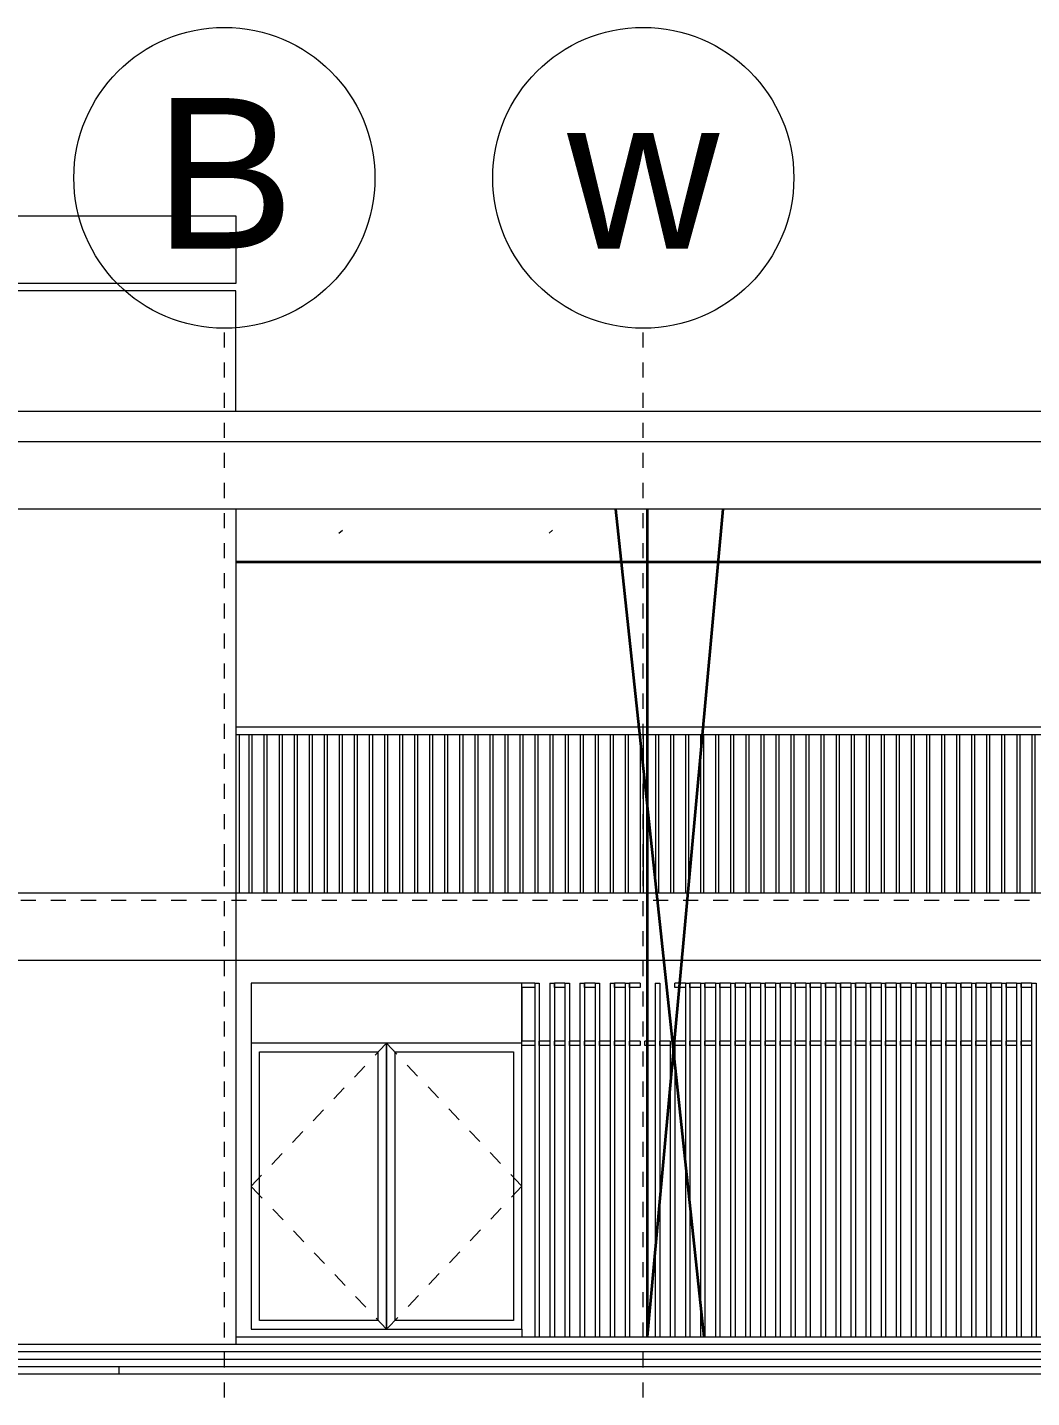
# Model space of a CAD drawing. Header units: metres. Extents: x 40 to 358, y -13 to 19.
# Drawn here: x 124.85 to 131.52, y -2.35 to 6.75 of the extents above; entities that cross this region are included whole.
import ezdxf

# ---------------------------------------------------------------- set-up
doc = ezdxf.new("R2010")
doc.units = ezdxf.units.M
for name, pattern in [('Dash', [0.012, 0.006, -0.006]), ('Eje', [0.015, 0.003, -0.003, 0.006, -0.003]), ('LíneaDeRejilla', [0.021, 0.012, -0.003, 0.003, -0.003])]:
    doc.linetypes.add(name, pattern=pattern)
for name, color, linetype, lineweight in [('A-BRND', 11, 'Continuous', 5), ('A-FLOR', 192, 'Continuous', 18), ('A-MURO', 113, 'Continuous', 9), ('A-PISO', 51, 'Continuous', 9), ('A-PUER', 31, 'Continuous', 5), ('A-PUER-MARC', 31, 'Continuous', 5), ('A-TEXT-NIVL', 51, 'Continuous', 5), ('A-VENT-CORT', 52, 'Continuous', 5), ('A-VENT-CORT-MARC', 51, 'Continuous', 5), ('S-COLS-SIMB', 171, 'Continuous', 35), ('S-REJI', 1, 'Continuous', 5), ('S-REJI-IDEN', 1, 'Continuous', 5), ('S-VIGA', 12, 'Continuous', 5)]:
    doc.layers.add(name, color=color, linetype=linetype, lineweight=lineweight)
doc.styles.add('Arial_1', font='arial.ttf', dxfattribs={"height": 1})

# ---------------------------------------------------------------- blocks, each defined once
blk = doc.blocks.new('Railing - 20-1440445-Fachada Norte- Acceso Principal')
at = {"layer": 'A-BRND'}
for p, q in [((72.0069, 1), (72.0069, 2.05)), ((72.0269, 1), (72.0269, 2.05))]:
    blk.add_line(p, q, dxfattribs=at)
blk = doc.blocks.new('Railing - 25-1014248-Fachada Norte- Acceso Principal')
at = {"layer": 'A-BRND'}
for p, q in [((72.0913, 1), (72.0913, 2.05)), ((72.1163, 1), (72.1163, 2.05))]:
    blk.add_line(p, q, dxfattribs=at)
blk = doc.blocks.new('Railing - 25-V774-Fachada Norte- Acceso Principal')
at = {"layer": 'A-BRND'}
blk.add_line((55.9419, 1), (55.9419, 2.05), dxfattribs=at)
blk = doc.blocks.new('Railing - Railing-1329717-Fachada Norte- Acceso Principal')
for name, p in [('Railing - 25-V774-Fachada Norte- Acceso Principal', (0, 0)), ('Railing - 20-1440445-Fachada Norte- Acceso Principal', (-16, 0)), ('Railing - 20-1440445-Fachada Norte- Acceso Principal', (-15.9, 0)), ('Railing - 20-1440445-Fachada Norte- Acceso Principal', (-15.8, 0)), ('Railing - 20-1440445-Fachada Norte- Acceso Principal', (-15.7, 0)), ('Railing - 20-1440445-Fachada Norte- Acceso Principal', (-15.6, 0)), ('Railing - 20-1440445-Fachada Norte- Acceso Principal', (-15.5, 0)), ('Railing - 20-1440445-Fachada Norte- Acceso Principal', (-15.4, 0)), ('Railing - 20-1440445-Fachada Norte- Acceso Principal', (-15.3, 0)), ('Railing - 20-1440445-Fachada Norte- Acceso Principal', (-15.2, 0)), ('Railing - 20-1440445-Fachada Norte- Acceso Principal', (-15.1, 0)), ('Railing - 20-1440445-Fachada Norte- Acceso Principal', (-15, 0)), ('Railing - 20-1440445-Fachada Norte- Acceso Principal', (-14.9, 0)), ('Railing - 20-1440445-Fachada Norte- Acceso Principal', (-14.8, 0)), ('Railing - 20-1440445-Fachada Norte- Acceso Principal', (-14.7, 0)), ('Railing - 20-1440445-Fachada Norte- Acceso Principal', (-14.6, 0)), ('Railing - 20-1440445-Fachada Norte- Acceso Principal', (-14.5, 0)), ('Railing - 20-1440445-Fachada Norte- Acceso Principal', (-14.4, 0)), ('Railing - 20-1440445-Fachada Norte- Acceso Principal', (-14.3, 0)), ('Railing - 20-1440445-Fachada Norte- Acceso Principal', (-14.2, 0)), ('Railing - 20-1440445-Fachada Norte- Acceso Principal', (-14.1, 0)), ('Railing - 20-1440445-Fachada Norte- Acceso Principal', (-14, 0)), ('Railing - 20-1440445-Fachada Norte- Acceso Principal', (-13.9, 0)), ('Railing - 20-1440445-Fachada Norte- Acceso Principal', (-13.8, 0)), ('Railing - 20-1440445-Fachada Norte- Acceso Principal', (-13.7, 0)), ('Railing - 20-1440445-Fachada Norte- Acceso Principal', (-13.6, 0)), ('Railing - 20-1440445-Fachada Norte- Acceso Principal', (-13.5, 0)), ('Railing - 20-1440445-Fachada Norte- Acceso Principal', (-13.4, 0)), ('Railing - 20-1440445-Fachada Norte- Acceso Principal', (-13.3, 0)), ('Railing - 20-1440445-Fachada Norte- Acceso Principal', (-13.2, 0)), ('Railing - 20-1440445-Fachada Norte- Acceso Principal', (-13.1, 0)), ('Railing - 20-1440445-Fachada Norte- Acceso Principal', (-13, 0)), ('Railing - 20-1440445-Fachada Norte- Acceso Principal', (-12.9, 0)), ('Railing - 20-1440445-Fachada Norte- Acceso Principal', (-12.8, 0)), ('Railing - 20-1440445-Fachada Norte- Acceso Principal', (-12.7, 0)), ('Railing - 20-1440445-Fachada Norte- Acceso Principal', (-12.6, 0)), ('Railing - 20-1440445-Fachada Norte- Acceso Principal', (-12.5, 0)), ('Railing - 20-1440445-Fachada Norte- Acceso Principal', (-12.4, 0)), ('Railing - 20-1440445-Fachada Norte- Acceso Principal', (-12.3, 0)), ('Railing - 20-1440445-Fachada Norte- Acceso Principal', (-12.2, 0)), ('Railing - 20-1440445-Fachada Norte- Acceso Principal', (-12.1, 0)), ('Railing - 20-1440445-Fachada Norte- Acceso Principal', (-12, 0)), ('Railing - 20-1440445-Fachada Norte- Acceso Principal', (-11.9, 0)), ('Railing - 20-1440445-Fachada Norte- Acceso Principal', (-11.8, 0)), ('Railing - 20-1440445-Fachada Norte- Acceso Principal', (-11.7, 0)), ('Railing - 20-1440445-Fachada Norte- Acceso Principal', (-11.6, 0)), ('Railing - 20-1440445-Fachada Norte- Acceso Principal', (-11.5, 0)), ('Railing - 20-1440445-Fachada Norte- Acceso Principal', (-11.4, 0)), ('Railing - 20-1440445-Fachada Norte- Acceso Principal', (-11.3, 0)), ('Railing - 20-1440445-Fachada Norte- Acceso Principal', (-11.2, 0)), ('Railing - 20-1440445-Fachada Norte- Acceso Principal', (-11.1, 0)), ('Railing - 20-1440445-Fachada Norte- Acceso Principal', (-11, 0)), ('Railing - 20-1440445-Fachada Norte- Acceso Principal', (-10.9, 0)), ('Railing - 20-1440445-Fachada Norte- Acceso Principal', (-10.8, 0)), ('Railing - 20-1440445-Fachada Norte- Acceso Principal', (-10.7, 0)), ('Railing - 20-1440445-Fachada Norte- Acceso Principal', (-10.6, 0)), ('Railing - 20-1440445-Fachada Norte- Acceso Principal', (-10.5, 0)), ('Railing - 20-1440445-Fachada Norte- Acceso Principal', (-10.4, 0)), ('Railing - 20-1440445-Fachada Norte- Acceso Principal', (-10.3, 0)), ('Railing - 20-1440445-Fachada Norte- Acceso Principal', (-10.2, 0)), ('Railing - 20-1440445-Fachada Norte- Acceso Principal', (-10.1, 0)), ('Railing - 20-1440445-Fachada Norte- Acceso Principal', (-10, 0)), ('Railing - 20-1440445-Fachada Norte- Acceso Principal', (-9.9, 0)), ('Railing - 20-1440445-Fachada Norte- Acceso Principal', (-9.8, 0)), ('Railing - 20-1440445-Fachada Norte- Acceso Principal', (-9.7, 0)), ('Railing - 20-1440445-Fachada Norte- Acceso Principal', (-9.6, 0)), ('Railing - 20-1440445-Fachada Norte- Acceso Principal', (-9.5, 0)), ('Railing - 20-1440445-Fachada Norte- Acceso Principal', (-9.4, 0)), ('Railing - 20-1440445-Fachada Norte- Acceso Principal', (-9.3, 0)), ('Railing - 20-1440445-Fachada Norte- Acceso Principal', (-9.2, 0)), ('Railing - 20-1440445-Fachada Norte- Acceso Principal', (-9.1, 0)), ('Railing - 20-1440445-Fachada Norte- Acceso Principal', (-9, 0)), ('Railing - 20-1440445-Fachada Norte- Acceso Principal', (-8.9, 0)), ('Railing - 20-1440445-Fachada Norte- Acceso Principal', (-8.8, 0)), ('Railing - 20-1440445-Fachada Norte- Acceso Principal', (-8.7, 0)), ('Railing - 20-1440445-Fachada Norte- Acceso Principal', (-8.6, 0)), ('Railing - 20-1440445-Fachada Norte- Acceso Principal', (-8.5, 0)), ('Railing - 20-1440445-Fachada Norte- Acceso Principal', (-8.4, 0)), ('Railing - 20-1440445-Fachada Norte- Acceso Principal', (-8.3, 0)), ('Railing - 20-1440445-Fachada Norte- Acceso Principal', (-8.2, 0)), ('Railing - 20-1440445-Fachada Norte- Acceso Principal', (-8.1, 0)), ('Railing - 20-1440445-Fachada Norte- Acceso Principal', (-8, 0)), ('Railing - 20-1440445-Fachada Norte- Acceso Principal', (-7.9, 0)), ('Railing - 20-1440445-Fachada Norte- Acceso Principal', (-7.8, 0)), ('Railing - 20-1440445-Fachada Norte- Acceso Principal', (-7.7, 0)), ('Railing - 20-1440445-Fachada Norte- Acceso Principal', (-7.6, 0)), ('Railing - 20-1440445-Fachada Norte- Acceso Principal', (-7.5, 0)), ('Railing - 20-1440445-Fachada Norte- Acceso Principal', (-7.4, 0)), ('Railing - 20-1440445-Fachada Norte- Acceso Principal', (-7.3, 0)), ('Railing - 20-1440445-Fachada Norte- Acceso Principal', (-7.2, 0)), ('Railing - 20-1440445-Fachada Norte- Acceso Principal', (-7.1, 0)), ('Railing - 20-1440445-Fachada Norte- Acceso Principal', (-7, 0)), ('Railing - 20-1440445-Fachada Norte- Acceso Principal', (-6.9, 0)), ('Railing - 20-1440445-Fachada Norte- Acceso Principal', (-6.8, 0)), ('Railing - 20-1440445-Fachada Norte- Acceso Principal', (-6.7, 0)), ('Railing - 20-1440445-Fachada Norte- Acceso Principal', (-6.6, 0)), ('Railing - 20-1440445-Fachada Norte- Acceso Principal', (-6.5, 0)), ('Railing - 20-1440445-Fachada Norte- Acceso Principal', (-6.4, 0)), ('Railing - 20-1440445-Fachada Norte- Acceso Principal', (-6.3, 0)), ('Railing - 20-1440445-Fachada Norte- Acceso Principal', (-6.2, 0)), ('Railing - 20-1440445-Fachada Norte- Acceso Principal', (-6.1, 0)), ('Railing - 20-1440445-Fachada Norte- Acceso Principal', (-6, 0)), ('Railing - 20-1440445-Fachada Norte- Acceso Principal', (-5.9, 0)), ('Railing - 20-1440445-Fachada Norte- Acceso Principal', (-5.8, 0)), ('Railing - 20-1440445-Fachada Norte- Acceso Principal', (-5.7, 0)), ('Railing - 20-1440445-Fachada Norte- Acceso Principal', (-5.6, 0)), ('Railing - 20-1440445-Fachada Norte- Acceso Principal', (-5.5, 0)), ('Railing - 20-1440445-Fachada Norte- Acceso Principal', (-5.4, 0)), ('Railing - 20-1440445-Fachada Norte- Acceso Principal', (-5.3, 0)), ('Railing - 20-1440445-Fachada Norte- Acceso Principal', (-5.2, 0)), ('Railing - 20-1440445-Fachada Norte- Acceso Principal', (-5.1, 0)), ('Railing - 20-1440445-Fachada Norte- Acceso Principal', (-5, 0)), ('Railing - 20-1440445-Fachada Norte- Acceso Principal', (-4.9, 0)), ('Railing - 20-1440445-Fachada Norte- Acceso Principal', (-4.8, 0)), ('Railing - 20-1440445-Fachada Norte- Acceso Principal', (-4.7, 0)), ('Railing - 20-1440445-Fachada Norte- Acceso Principal', (-4.6, 0)), ('Railing - 20-1440445-Fachada Norte- Acceso Principal', (-4.5, 0)), ('Railing - 20-1440445-Fachada Norte- Acceso Principal', (-4.4, 0)), ('Railing - 20-1440445-Fachada Norte- Acceso Principal', (-4.3, 0)), ('Railing - 20-1440445-Fachada Norte- Acceso Principal', (-4.2, 0)), ('Railing - 20-1440445-Fachada Norte- Acceso Principal', (-4.1, 0)), ('Railing - 20-1440445-Fachada Norte- Acceso Principal', (-4, 0)), ('Railing - 20-1440445-Fachada Norte- Acceso Principal', (-3.9, 0)), ('Railing - 20-1440445-Fachada Norte- Acceso Principal', (-3.8, 0)), ('Railing - 20-1440445-Fachada Norte- Acceso Principal', (-3.7, 0)), ('Railing - 20-1440445-Fachada Norte- Acceso Principal', (-3.6, 0)), ('Railing - 20-1440445-Fachada Norte- Acceso Principal', (-3.5, 0)), ('Railing - 20-1440445-Fachada Norte- Acceso Principal', (-3.4, 0)), ('Railing - 20-1440445-Fachada Norte- Acceso Principal', (-3.3, 0)), ('Railing - 20-1440445-Fachada Norte- Acceso Principal', (-3.2, 0)), ('Railing - 20-1440445-Fachada Norte- Acceso Principal', (-3.1, 0)), ('Railing - 20-1440445-Fachada Norte- Acceso Principal', (-3, 0)), ('Railing - 20-1440445-Fachada Norte- Acceso Principal', (-2.9, 0)), ('Railing - 20-1440445-Fachada Norte- Acceso Principal', (-2.8, 0)), ('Railing - 20-1440445-Fachada Norte- Acceso Principal', (-2.7, 0)), ('Railing - 20-1440445-Fachada Norte- Acceso Principal', (-2.6, 0)), ('Railing - 20-1440445-Fachada Norte- Acceso Principal', (-2.5, 0)), ('Railing - 20-1440445-Fachada Norte- Acceso Principal', (-2.4, 0)), ('Railing - 20-1440445-Fachada Norte- Acceso Principal', (-2.3, 0)), ('Railing - 20-1440445-Fachada Norte- Acceso Principal', (-2.2, 0)), ('Railing - 20-1440445-Fachada Norte- Acceso Principal', (-2.1, 0)), ('Railing - 20-1440445-Fachada Norte- Acceso Principal', (-2, 0)), ('Railing - 20-1440445-Fachada Norte- Acceso Principal', (-1.9, 0)), ('Railing - 20-1440445-Fachada Norte- Acceso Principal', (-1.8, 0)), ('Railing - 20-1440445-Fachada Norte- Acceso Principal', (-1.7, 0)), ('Railing - 20-1440445-Fachada Norte- Acceso Principal', (-1.6, 0)), ('Railing - 20-1440445-Fachada Norte- Acceso Principal', (-1.5, 0)), ('Railing - 20-1440445-Fachada Norte- Acceso Principal', (-1.4, 0)), ('Railing - 20-1440445-Fachada Norte- Acceso Principal', (-1.3, 0)), ('Railing - 20-1440445-Fachada Norte- Acceso Principal', (-1.2, 0)), ('Railing - 20-1440445-Fachada Norte- Acceso Principal', (-1.1, 0)), ('Railing - 20-1440445-Fachada Norte- Acceso Principal', (-1, 0)), ('Railing - 20-1440445-Fachada Norte- Acceso Principal', (-0.9, 0)), ('Railing - 20-1440445-Fachada Norte- Acceso Principal', (-0.8, 0)), ('Railing - 20-1440445-Fachada Norte- Acceso Principal', (-0.7, 0)), ('Railing - 20-1440445-Fachada Norte- Acceso Principal', (-0.6, 0)), ('Railing - 20-1440445-Fachada Norte- Acceso Principal', (-0.5, 0)), ('Railing - 20-1440445-Fachada Norte- Acceso Principal', (-0.4, 0)), ('Railing - 20-1440445-Fachada Norte- Acceso Principal', (-0.3, 0)), ('Railing - 20-1440445-Fachada Norte- Acceso Principal', (-0.2, 0)), ('Railing - 20-1440445-Fachada Norte- Acceso Principal', (-0.1, 0)), ('Railing - 20-1440445-Fachada Norte- Acceso Principal', (0, 0)), ('Railing - 25-1014248-Fachada Norte- Acceso Principal', (0, 0))]:
    blk.add_blockref(name, p)
blk = doc.blocks.new('Top Rail Type - Top Rail_Internal_-1329734-Fachada Norte- Acceso Principal')
at = {"layer": 'A-BRND'}
for p, q in [((72.1163, 2.1), (55.9169, 2.1)), ((72.1163, 2.1), (72.1163, 2.05)), ((72.1163, 2.05), (55.9169, 2.05))]:
    blk.add_line(p, q, dxfattribs=at)
blk = doc.blocks.new('Panel de sistema - Vidrio-10-1504271-Fachada Norte- Acceso Principal')
at = {"layer": 'A-VENT-CORT'}
blk.add_line((57.8187, -1.9), (57.8187, -1.95), dxfattribs=at)
blk = doc.blocks.new('Panel de sistema - Vidrio-10-1504272-Fachada Norte- Acceso Principal')
at = {"layer": 'A-VENT-CORT'}
blk.add_line((57.8187, 0.37), (57.8187, 0.015), dxfattribs=at)
blk = doc.blocks.new('Montante rectangular - 30x30-1504269-Fachada Norte- Acceso Principal')
at = {"layer": 'A-VENT-CORT-MARC'}
for p, q in [((57.8187, 0), (57.8187, 0.015)), ((57.9037, 0.015), (57.8187, 0.015)), ((57.9037, 0.015), (57.9037, -0.015)), ((57.9037, -0.015), (57.8187, -0.015))]:
    blk.add_line(p, q, dxfattribs=at)
blk = doc.blocks.new('Montante rectangular - 30x30-1439888-Fachada Norte- Acceso Principal')
at = {"layer": 'A-VENT-CORT-MARC'}
for p, q in [((57.9337, -0.015), (57.9337, 0.015)), ((58.0037, 0.015), (57.9337, 0.015)), ((58.0037, 0.015), (58.0037, -0.015)), ((58.0037, -0.015), (57.9337, -0.015))]:
    blk.add_line(p, q, dxfattribs=at)
blk = doc.blocks.new('Montante rectangular - 30x30-1440428-Fachada Norte- Acceso Principal')
at = {"layer": 'A-VENT-CORT-MARC'}
for p, q in [((57.9037, 0.4), (57.9337, 0.4)), ((57.9037, 0.4), (57.9037, 0)), ((57.9337, 0.4), (57.9337, 0))]:
    blk.add_line(p, q, dxfattribs=at)
blk = doc.blocks.new('Montante rectangular - 30x30-1439872-Fachada Norte- Acceso Principal')
at = {"layer": 'A-VENT-CORT-MARC'}
for p, q in [((57.9037, 0), (57.9037, -1.95)), ((57.9337, 0), (57.9337, -1.95))]:
    blk.add_line(p, q, dxfattribs=at)
blk = doc.blocks.new('Montante rectangular - 30x30-1440109-Fachada Norte- Acceso Principal')
at = {"layer": 'A-VENT-CORT-MARC'}
for p, q in [((58.0337, 0.37), (58.0337, 0.4)), ((58.1037, 0.4), (58.0337, 0.4)), ((58.1037, 0.37), (58.0337, 0.37)), ((58.1037, 0.4), (58.1037, 0.37))]:
    blk.add_line(p, q, dxfattribs=at)
blk = doc.blocks.new('Montante rectangular - 30x30-1504270-Fachada Norte- Acceso Principal')
at = {"layer": 'A-VENT-CORT-MARC'}
for p, q in [((57.8187, 0.37), (57.8187, 0.4)), ((57.9037, 0.4), (57.8187, 0.4)), ((57.9037, 0.37), (57.8187, 0.37)), ((57.9037, 0.4), (57.9037, 0.37))]:
    blk.add_line(p, q, dxfattribs=at)
blk = doc.blocks.new('M_Door-Curtain-Wall-Double-Storefront - M_Door-Curtain-Wall-Double-Storefront-1504195-Fachada Norte- Acceso Principal')
at = {"layer": 'A-PUER', "linetype": 'Dash'}
for p, q in [((56.0187, -0.95), (56.9195, 0)), ((56.9195, 0), (57.8187, -0.95)), ((56.9195, -1.9), (56.0187, -0.95)), ((57.8187, -0.95), (56.9195, -1.9))]:
    blk.add_line(p, q, dxfattribs=at)
at = {"layer": 'A-PUER-MARC'}
for p, q in [((56.9179, 0), (56.0187, 0)), ((56.0187, 0), (56.0187, -1.9)), ((56.9179, -1.9), (56.9179, 0)), ((56.9195, 0), (56.9195, -1.9)), ((57.8187, 0), (56.9195, 0)), ((57.8187, -1.9), (57.8187, 0)), ((56.0758, -0.0571), (56.8607, -0.0571)), ((56.0758, -1.8429), (56.0758, -0.0571)), ((56.8607, -0.0571), (56.8607, -1.8429)), ((56.9766, -0.0571), (57.7615, -0.0571)), ((56.9766, -1.8429), (56.9766, -0.0571)), ((57.7615, -0.0571), (57.7615, -1.8429)), ((56.0187, -1.9), (56.9179, -1.9)), ((56.8607, -1.8429), (56.0758, -1.8429)), ((56.9195, -1.9), (57.8187, -1.9)), ((57.7615, -1.8429), (56.9766, -1.8429))]:
    blk.add_line(p, q, dxfattribs=at)
blk = doc.blocks.new('Panel de sistema - Vidrio-10-1504194-Fachada Norte- Acceso Principal')
at = {"layer": 'A-VENT-CORT'}
for p, q in [((57.8187, 0.4), (56.0187, 0.4)), ((56.0187, 0.4), (56.0187, 0)), ((57.8187, 0.015), (57.8187, 0.37))]:
    blk.add_line(p, q, dxfattribs=at)
blk = doc.blocks.new('Grid - 4mm-563819-Fachada Norte- Acceso Principal')
at = {"layer": 'S-REJI-IDEN'}
blk.add_circle((48.3419, 5.7517), 1, dxfattribs=at)

msp = doc.modelspace()

# ---------------------------------------------------------------- linework, layer by layer
at = {"layer": 'A-FLOR'}
for p, q in [((163.3188, -2.05), (122.2193, -2.05)), ((122.2193, -2.1), (163.3188, -2.1))]:
    msp.add_line(p, q, dxfattribs=at)
at = {"layer": 'A-MURO'}
for p, q in [((126.233, 5), (118.583, 5)), ((126.233, 4.2), (126.233, 5)), ((153.5466, 4.2), (122.208, 4.2)), ((126.233, 3.55), (126.233, 1)), ((126.233, 0.55), (126.233, -2))]:
    msp.add_line(p, q, dxfattribs=at)
at = {"layer": 'A-PISO'}
for p, q in [((117.783, 5.5), (126.233, 5.5)), ((126.233, 5.5), (126.233, 5.05)), ((126.233, 5.05), (118.583, 5.05)), ((118.583, 4), (157.5985, 4)), ((157.7705, 3.55), (118.583, 3.55)), ((117.783, 1), (157.7705, 1)), ((126.233, 1), (126.233, 0.55)), ((157.7705, 0.55), (117.783, 0.55)), ((122.2195, -2), (163.3188, -2)), ((126.233, -1.95), (144.3158, -1.95)), ((163.3188, -2.15), (122.2195, -2.15)), ((125.4579, -2.15), (125.4579, -2.2)), ((163.3188, -2.2), (121.2309, -2.2))]:
    msp.add_line(p, q, dxfattribs=at)
at = {"layer": 'A-TEXT-NIVL', "linetype": 'Eje'}
for p, q in [((115.3242, 4), (161.5562, 4)), ((114.757, 1), (161.5562, 1)), ((153.5053, 0.95), (114.757, 0.95)), ((114.757, -2), (161.5562, -2)), ((153.5053, -2.05), (114.757, -2.05))]:
    msp.add_line(p, q, dxfattribs=at)
at = {"layer": 'S-COLS-SIMB'}
for p, q in [((129.3445, -1.95), (128.7591, 3.55)), ((128.9676, -1.95), (129.47, 3.55)), ((128.9676, -1.95), (128.9676, 3.55))]:
    msp.add_line(p, q, dxfattribs=at)
at = {"layer": 'S-REJI', "linetype": 'LíneaDeRejilla'}
for p, q in [((126.158, 1.2238), (126.158, 4.7517)), ((128.9403, 1.2238), (128.9403, 4.7517)), ((126.158, 1.173), (126.158, 1.2238)), ((128.9403, 1.173), (128.9403, 1.2238)), ((126.158, -2.3548), (126.158, 1.173)), ((128.9403, -2.3548), (128.9403, 1.173))]:
    msp.add_line(p, q, dxfattribs=at)
at = {"layer": 'S-VIGA', "lineweight": 18}
for p, q in [((126.919, 3.39), (126.9423, 3.41)), ((128.3144, 3.39), (128.3377, 3.41))]:
    msp.add_line(p, q, dxfattribs=at)
at = {"layer": 'S-VIGA', "lineweight": 35}
msp.add_line((126.233, 3.2), (144.3158, 3.2), dxfattribs=at)

# ---------------------------------------------------------------- block references
at = {"layer": 'A-BRND'}
for name in ['Top Rail Type - Top Rail_Internal_-1329734-Fachada Norte- Acceso Principal', 'Railing - Railing-1329717-Fachada Norte- Acceso Principal']:
    msp.add_blockref(name, (70.3161, 0), dxfattribs=at)
at = {"layer": 'A-PUER'}
msp.add_blockref('M_Door-Curtain-Wall-Double-Storefront - M_Door-Curtain-Wall-Double-Storefront-1504195-Fachada Norte- Acceso Principal', (70.3161, 0), dxfattribs=at)
at = {"layer": 'A-VENT-CORT'}
for name in ['Panel de sistema - Vidrio-10-1504194-Fachada Norte- Acceso Principal', 'Panel de sistema - Vidrio-10-1504272-Fachada Norte- Acceso Principal', 'Panel de sistema - Vidrio-10-1504271-Fachada Norte- Acceso Principal']:
    msp.add_blockref(name, (70.3161, 0), dxfattribs=at)
at = {"layer": 'A-VENT-CORT-MARC'}
for name, p in [('Montante rectangular - 30x30-1504270-Fachada Norte- Acceso Principal', (70.3161, 0)), ('Montante rectangular - 30x30-1440428-Fachada Norte- Acceso Principal', (70.3161, 0)), ('Montante rectangular - 30x30-1440428-Fachada Norte- Acceso Principal', (70.4161, 0)), ('Montante rectangular - 30x30-1440109-Fachada Norte- Acceso Principal', (70.3161, 0)), ('Montante rectangular - 30x30-1440428-Fachada Norte- Acceso Principal', (70.5161, 0)), ('Montante rectangular - 30x30-1440428-Fachada Norte- Acceso Principal', (70.6161, 0)), ('Montante rectangular - 30x30-1440109-Fachada Norte- Acceso Principal', (70.5161, 0)), ('Montante rectangular - 30x30-1440428-Fachada Norte- Acceso Principal', (70.7161, 0)), ('Montante rectangular - 30x30-1440428-Fachada Norte- Acceso Principal', (70.8161, 0)), ('Montante rectangular - 30x30-1440109-Fachada Norte- Acceso Principal', (70.7161, 0)), ('Montante rectangular - 30x30-1440428-Fachada Norte- Acceso Principal', (70.9161, 0)), ('Montante rectangular - 30x30-1440109-Fachada Norte- Acceso Principal', (70.8161, 0)), ('Montante rectangular - 30x30-1440428-Fachada Norte- Acceso Principal', (71.1161, 0)), ('Montante rectangular - 30x30-1440109-Fachada Norte- Acceso Principal', (71.1161, 0)), ('Montante rectangular - 30x30-1440428-Fachada Norte- Acceso Principal', (71.3161, 0)), ('Montante rectangular - 30x30-1440109-Fachada Norte- Acceso Principal', (71.2161, 0)), ('Montante rectangular - 30x30-1440428-Fachada Norte- Acceso Principal', (71.4161, 0)), ('Montante rectangular - 30x30-1440109-Fachada Norte- Acceso Principal', (71.3161, 0)), ('Montante rectangular - 30x30-1440428-Fachada Norte- Acceso Principal', (71.5161, 0)), ('Montante rectangular - 30x30-1440109-Fachada Norte- Acceso Principal', (71.4161, 0)), ('Montante rectangular - 30x30-1440428-Fachada Norte- Acceso Principal', (71.6161, 0)), ('Montante rectangular - 30x30-1440109-Fachada Norte- Acceso Principal', (71.5161, 0)), ('Montante rectangular - 30x30-1440428-Fachada Norte- Acceso Principal', (71.7161, 0)), ('Montante rectangular - 30x30-1440109-Fachada Norte- Acceso Principal', (71.6161, 0)), ('Montante rectangular - 30x30-1440428-Fachada Norte- Acceso Principal', (71.8161, 0)), ('Montante rectangular - 30x30-1440109-Fachada Norte- Acceso Principal', (71.7161, 0)), ('Montante rectangular - 30x30-1440428-Fachada Norte- Acceso Principal', (71.9161, 0)), ('Montante rectangular - 30x30-1440109-Fachada Norte- Acceso Principal', (71.8161, 0)), ('Montante rectangular - 30x30-1440428-Fachada Norte- Acceso Principal', (72.0161, 0)), ('Montante rectangular - 30x30-1440109-Fachada Norte- Acceso Principal', (71.9161, 0)), ('Montante rectangular - 30x30-1440428-Fachada Norte- Acceso Principal', (72.1161, 0)), ('Montante rectangular - 30x30-1440109-Fachada Norte- Acceso Principal', (72.0161, 0)), ('Montante rectangular - 30x30-1440428-Fachada Norte- Acceso Principal', (72.2161, 0)), ('Montante rectangular - 30x30-1440109-Fachada Norte- Acceso Principal', (72.1161, 0)), ('Montante rectangular - 30x30-1440428-Fachada Norte- Acceso Principal', (72.3161, 0)), ('Montante rectangular - 30x30-1440109-Fachada Norte- Acceso Principal', (72.2161, 0)), ('Montante rectangular - 30x30-1440428-Fachada Norte- Acceso Principal', (72.4161, 0)), ('Montante rectangular - 30x30-1440109-Fachada Norte- Acceso Principal', (72.3161, 0)), ('Montante rectangular - 30x30-1440428-Fachada Norte- Acceso Principal', (72.5161, 0)), ('Montante rectangular - 30x30-1440109-Fachada Norte- Acceso Principal', (72.4161, 0)), ('Montante rectangular - 30x30-1440428-Fachada Norte- Acceso Principal', (72.6161, 0)), ('Montante rectangular - 30x30-1440109-Fachada Norte- Acceso Principal', (72.5161, 0)), ('Montante rectangular - 30x30-1440428-Fachada Norte- Acceso Principal', (72.7161, 0)), ('Montante rectangular - 30x30-1440109-Fachada Norte- Acceso Principal', (72.6161, 0)), ('Montante rectangular - 30x30-1440428-Fachada Norte- Acceso Principal', (72.8161, 0)), ('Montante rectangular - 30x30-1440109-Fachada Norte- Acceso Principal', (72.7161, 0)), ('Montante rectangular - 30x30-1440428-Fachada Norte- Acceso Principal', (72.9161, 0)), ('Montante rectangular - 30x30-1440109-Fachada Norte- Acceso Principal', (72.8161, 0)), ('Montante rectangular - 30x30-1440428-Fachada Norte- Acceso Principal', (73.0161, 0)), ('Montante rectangular - 30x30-1440109-Fachada Norte- Acceso Principal', (72.9161, 0)), ('Montante rectangular - 30x30-1440428-Fachada Norte- Acceso Principal', (73.1161, 0)), ('Montante rectangular - 30x30-1440109-Fachada Norte- Acceso Principal', (73.0161, 0)), ('Montante rectangular - 30x30-1440428-Fachada Norte- Acceso Principal', (73.2161, 0)), ('Montante rectangular - 30x30-1440109-Fachada Norte- Acceso Principal', (73.1161, 0)), ('Montante rectangular - 30x30-1440428-Fachada Norte- Acceso Principal', (73.3161, 0)), ('Montante rectangular - 30x30-1440109-Fachada Norte- Acceso Principal', (73.2161, 0)), ('Montante rectangular - 30x30-1440428-Fachada Norte- Acceso Principal', (73.4161, 0)), ('Montante rectangular - 30x30-1440109-Fachada Norte- Acceso Principal', (73.3161, 0)), ('Montante rectangular - 30x30-1440428-Fachada Norte- Acceso Principal', (73.5161, 0)), ('Montante rectangular - 30x30-1440109-Fachada Norte- Acceso Principal', (73.4161, 0)), ('Montante rectangular - 30x30-1440428-Fachada Norte- Acceso Principal', (73.6161, 0)), ('Montante rectangular - 30x30-1504269-Fachada Norte- Acceso Principal', (70.3161, 0)), ('Montante rectangular - 30x30-1439872-Fachada Norte- Acceso Principal', (70.3161, 0)), ('Montante rectangular - 30x30-1439888-Fachada Norte- Acceso Principal', (70.3161, 0)), ('Montante rectangular - 30x30-1439872-Fachada Norte- Acceso Principal', (70.4161, 0)), ('Montante rectangular - 30x30-1439888-Fachada Norte- Acceso Principal', (70.4161, 0)), ('Montante rectangular - 30x30-1439872-Fachada Norte- Acceso Principal', (70.5161, 0)), ('Montante rectangular - 30x30-1439888-Fachada Norte- Acceso Principal', (70.5161, 0)), ('Montante rectangular - 30x30-1439872-Fachada Norte- Acceso Principal', (70.6161, 0)), ('Montante rectangular - 30x30-1439888-Fachada Norte- Acceso Principal', (70.6161, 0)), ('Montante rectangular - 30x30-1439872-Fachada Norte- Acceso Principal', (70.7161, 0)), ('Montante rectangular - 30x30-1439888-Fachada Norte- Acceso Principal', (70.7161, 0)), ('Montante rectangular - 30x30-1439872-Fachada Norte- Acceso Principal', (70.8161, 0)), ('Montante rectangular - 30x30-1439888-Fachada Norte- Acceso Principal', (70.8161, 0)), ('Montante rectangular - 30x30-1439872-Fachada Norte- Acceso Principal', (70.9161, 0)), ('Montante rectangular - 30x30-1439888-Fachada Norte- Acceso Principal', (70.9161, 0)), ('Montante rectangular - 30x30-1439888-Fachada Norte- Acceso Principal', (71.0161, 0)), ('Montante rectangular - 30x30-1439872-Fachada Norte- Acceso Principal', (71.1161, 0)), ('Montante rectangular - 30x30-1439888-Fachada Norte- Acceso Principal', (71.1161, 0)), ('Montante rectangular - 30x30-1439872-Fachada Norte- Acceso Principal', (71.2161, 0)), ('Montante rectangular - 30x30-1439888-Fachada Norte- Acceso Principal', (71.2161, 0)), ('Montante rectangular - 30x30-1439872-Fachada Norte- Acceso Principal', (71.3161, 0)), ('Montante rectangular - 30x30-1439888-Fachada Norte- Acceso Principal', (71.3161, 0)), ('Montante rectangular - 30x30-1439872-Fachada Norte- Acceso Principal', (71.4161, 0)), ('Montante rectangular - 30x30-1439888-Fachada Norte- Acceso Principal', (71.4161, 0)), ('Montante rectangular - 30x30-1439872-Fachada Norte- Acceso Principal', (71.5161, 0)), ('Montante rectangular - 30x30-1439888-Fachada Norte- Acceso Principal', (71.5161, 0)), ('Montante rectangular - 30x30-1439872-Fachada Norte- Acceso Principal', (71.6161, 0)), ('Montante rectangular - 30x30-1439888-Fachada Norte- Acceso Principal', (71.6161, 0)), ('Montante rectangular - 30x30-1439872-Fachada Norte- Acceso Principal', (71.7161, 0)), ('Montante rectangular - 30x30-1439888-Fachada Norte- Acceso Principal', (71.7161, 0)), ('Montante rectangular - 30x30-1439872-Fachada Norte- Acceso Principal', (71.8161, 0)), ('Montante rectangular - 30x30-1439888-Fachada Norte- Acceso Principal', (71.8161, 0)), ('Montante rectangular - 30x30-1439872-Fachada Norte- Acceso Principal', (71.9161, 0)), ('Montante rectangular - 30x30-1439888-Fachada Norte- Acceso Principal', (71.9161, 0)), ('Montante rectangular - 30x30-1439872-Fachada Norte- Acceso Principal', (72.0161, 0)), ('Montante rectangular - 30x30-1439888-Fachada Norte- Acceso Principal', (72.0161, 0)), ('Montante rectangular - 30x30-1439872-Fachada Norte- Acceso Principal', (72.1161, 0)), ('Montante rectangular - 30x30-1439888-Fachada Norte- Acceso Principal', (72.1161, 0)), ('Montante rectangular - 30x30-1439872-Fachada Norte- Acceso Principal', (72.2161, 0)), ('Montante rectangular - 30x30-1439888-Fachada Norte- Acceso Principal', (72.2161, 0)), ('Montante rectangular - 30x30-1439872-Fachada Norte- Acceso Principal', (72.3161, 0)), ('Montante rectangular - 30x30-1439888-Fachada Norte- Acceso Principal', (72.3161, 0)), ('Montante rectangular - 30x30-1439872-Fachada Norte- Acceso Principal', (72.4161, 0)), ('Montante rectangular - 30x30-1439888-Fachada Norte- Acceso Principal', (72.4161, 0)), ('Montante rectangular - 30x30-1439872-Fachada Norte- Acceso Principal', (72.5161, 0)), ('Montante rectangular - 30x30-1439888-Fachada Norte- Acceso Principal', (72.5161, 0)), ('Montante rectangular - 30x30-1439872-Fachada Norte- Acceso Principal', (72.6161, 0)), ('Montante rectangular - 30x30-1439888-Fachada Norte- Acceso Principal', (72.6161, 0)), ('Montante rectangular - 30x30-1439872-Fachada Norte- Acceso Principal', (72.7161, 0)), ('Montante rectangular - 30x30-1439888-Fachada Norte- Acceso Principal', (72.7161, 0)), ('Montante rectangular - 30x30-1439872-Fachada Norte- Acceso Principal', (72.8161, 0)), ('Montante rectangular - 30x30-1439888-Fachada Norte- Acceso Principal', (72.8161, 0)), ('Montante rectangular - 30x30-1439872-Fachada Norte- Acceso Principal', (72.9161, 0)), ('Montante rectangular - 30x30-1439888-Fachada Norte- Acceso Principal', (72.9161, 0)), ('Montante rectangular - 30x30-1439872-Fachada Norte- Acceso Principal', (73.0161, 0)), ('Montante rectangular - 30x30-1439888-Fachada Norte- Acceso Principal', (73.0161, 0)), ('Montante rectangular - 30x30-1439872-Fachada Norte- Acceso Principal', (73.1161, 0)), ('Montante rectangular - 30x30-1439888-Fachada Norte- Acceso Principal', (73.1161, 0)), ('Montante rectangular - 30x30-1439872-Fachada Norte- Acceso Principal', (73.2161, 0)), ('Montante rectangular - 30x30-1439888-Fachada Norte- Acceso Principal', (73.2161, 0)), ('Montante rectangular - 30x30-1439872-Fachada Norte- Acceso Principal', (73.3161, 0)), ('Montante rectangular - 30x30-1439888-Fachada Norte- Acceso Principal', (73.3161, 0)), ('Montante rectangular - 30x30-1439872-Fachada Norte- Acceso Principal', (73.4161, 0)), ('Montante rectangular - 30x30-1439888-Fachada Norte- Acceso Principal', (73.4161, 0)), ('Montante rectangular - 30x30-1439872-Fachada Norte- Acceso Principal', (73.5161, 0)), ('Montante rectangular - 30x30-1439888-Fachada Norte- Acceso Principal', (73.5161, 0)), ('Montante rectangular - 30x30-1439872-Fachada Norte- Acceso Principal', (73.6161, 0))]:
    msp.add_blockref(name, p, dxfattribs=at)
at = {"layer": 'S-REJI-IDEN'}
for p in [(77.8161, 0), (80.5984, 0)]:
    msp.add_blockref('Grid - 4mm-563819-Fachada Norte- Acceso Principal', p, dxfattribs=at)

# ---------------------------------------------------------------- texts
at = {"layer": 'S-REJI-IDEN', "char_height": 1, "attachment_point": 2, "line_spacing_factor": 0.941778, "style": 'Arial_1'}
for s, insert, width in [('B', (126.1577, 6.2822), 1.114077), ('w', (128.94, 6.2822), 1.163047)]:
    msp.add_mtext(s, dxfattribs=dict(at, insert=insert, width=width))

doc.saveas('drawing.dxf')
